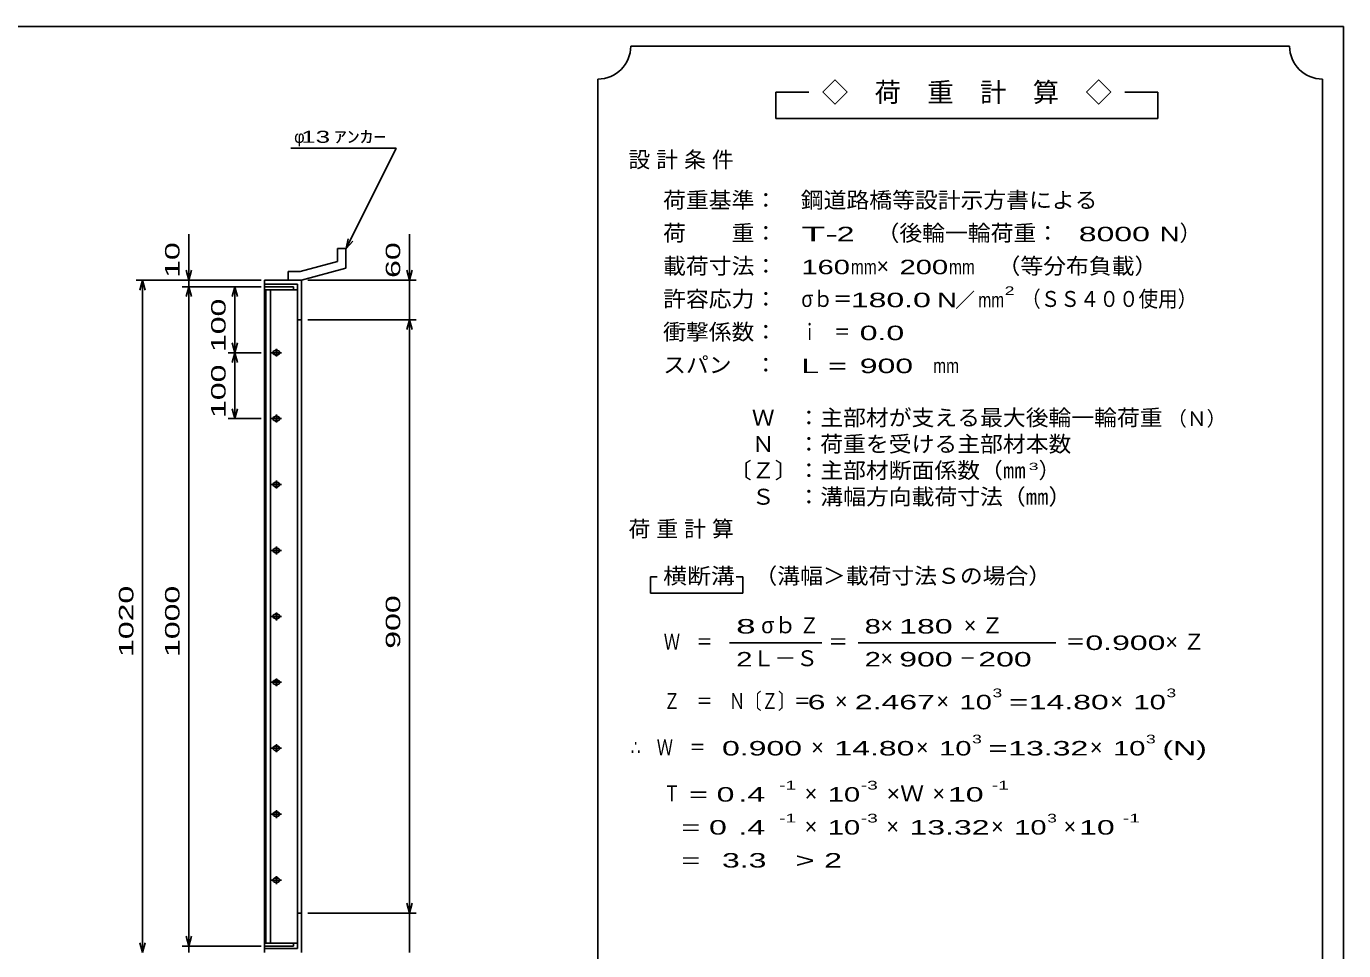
# Model space of a CAD drawing. Units: millimetres, scale not verified. Extents: x -1820 to 1736, y -1282 to 1048.
# Drawn here: x -264 to 1736, y -354 to 1048 of the extents above; entities that cross this region are included whole.
import ezdxf
from ezdxf.enums import TextEntityAlignment as Align

# ---------------------------------------------------------------- set-up
doc = ezdxf.new("R2010")
doc.units = ezdxf.units.MM
doc.header["$LTSCALE"] = 10
for name, color, linetype, lineweight in [('0_2', 150, 'Continuous', 25), ('16', 3, 'Continuous', 25), ('19', 6, 'Continuous', 25), ('22', 2, 'Continuous', 25)]:
    doc.layers.add(name, color=color, linetype=linetype, lineweight=lineweight)
doc.styles.add('ベクトル', font='')
doc.styles.get('ベクトル').set_extended_font_data('ベクトル')

msp = doc.modelspace()

# ---------------------------------------------------------------- linework, layer by layer
at = {"layer": '0_2'}
for p, q in [((-1724, 1048.5), (1736, 1048.5)), ((1736, 1048.5), (1736, -1151.5))]:
    msp.add_line(p, q, dxfattribs=at)
at = {"layer": '16'}
for p, q in [((142, 653.5), (98, 653.5)), ((98, 653.5), (98, 649)), ((98, 649), (142, 649)), ((98, 649), (98, -342)), ((148, 649), (98, 649)), ((100, 649), (100, -342)), ((107, -342), (107, 649)), ((142, 649), (142, 653.5)), ((148, -342), (148, 649)), ((108, 553.5), (124, 553.5)), ((118, 556.5), (114, 556.5)), ((114, 550.5), (118, 550.5)), ((116, 559.5), (116, 547.5)), ((108, 453.5), (124, 453.5)), ((118, 456.5), (114, 456.5)), ((114, 450.5), (118, 450.5)), ((116, 459.5), (116, 447.5)), ((108, 353.5), (124, 353.5)), ((118, 356.5), (114, 356.5)), ((114, 350.5), (118, 350.5)), ((116, 359.5), (116, 347.5)), ((108, 253.5), (124, 253.5)), ((118, 256.5), (114, 256.5)), ((114, 250.5), (118, 250.5)), ((116, 259.5), (116, 247.5)), ((108, 153.5), (124, 153.5)), ((118, 156.5), (114, 156.5)), ((114, 150.5), (118, 150.5)), ((116, 159.5), (116, 147.5)), ((108, 53.5), (124, 53.5)), ((118, 56.5), (114, 56.5)), ((114, 50.5), (118, 50.5)), ((116, 59.5), (116, 47.5)), ((108, -46.5), (124, -46.5)), ((118, -43.5), (114, -43.5)), ((114, -49.5), (118, -49.5)), ((116, -40.5), (116, -52.5)), ((108, -146.5), (124, -146.5)), ((118, -143.5), (114, -143.5)), ((114, -149.5), (118, -149.5)), ((116, -140.5), (116, -152.5)), ((108, -246.5), (124, -246.5)), ((118, -243.5), (114, -243.5)), ((114, -249.5), (118, -249.5)), ((116, -240.5), (116, -252.5)), ((98, -342), (142, -342)), ((98, -346.5), (98, -342)), ((98, -342), (148, -342)), ((142, -346.5), (98, -346.5)), ((142, -342), (142, -346.5))]:
    msp.add_line(p, q, dxfattribs=at)
for centre, radius, start, end in [((114, 553.5), 3, 90, 270), ((116, 553.5), 4, 46.6, 133.4), ((116, 553.5), 4, 226.6, 313.4), ((118, 553.5), 3, 270, 90), ((114, 453.5), 3, 90, 270), ((116, 453.5), 4, 46.6, 133.4), ((116, 453.5), 4, 226.6, 313.4), ((118, 453.5), 3, 270, 90), ((114, 353.5), 3, 90, 270), ((116, 353.5), 4, 46.6, 133.4), ((116, 353.5), 4, 226.6, 313.4), ((118, 353.5), 3, 270, 90), ((114, 253.5), 3, 90, 270), ((116, 253.5), 4, 46.6, 133.4), ((116, 253.5), 4, 226.6, 313.4), ((118, 253.5), 3, 270, 90), ((114, 153.5), 3, 90, 270), ((116, 153.5), 4, 46.6, 133.4), ((116, 153.5), 4, 226.6, 313.4), ((118, 153.5), 3, 270, 90), ((114, 53.5), 3, 90, 270), ((116, 53.5), 4, 46.6, 133.4), ((116, 53.5), 4, 226.6, 313.4), ((118, 53.5), 3, 270, 90), ((114, -46.5), 3, 90, 270), ((116, -46.5), 4, 46.6, 133.4), ((116, -46.5), 4, 226.6, 313.4), ((118, -46.5), 3, 270, 90), ((114, -146.5), 3, 90, 270), ((116, -146.5), 4, 46.6, 133.4), ((116, -146.5), 4, 226.6, 313.4), ((118, -146.5), 3, 270, 90), ((114, -246.5), 3, 90, 270), ((116, -246.5), 4, 46.6, 133.4), ((116, -246.5), 4, 226.6, 313.4), ((118, -246.5), 3, 270, 90)]:
    msp.add_arc(centre, radius, start, end, dxfattribs=at)
at = {"layer": '19'}
for p, q in [((208.61, 711.62), (221.61, 711.62)), ((208.61, 691.6), (208.61, 711.62)), ((221.61, 681.62), (221.61, 711.62)), ((208.61, 691.6), (152.28, 676.51)), ((154, 663.5), (221.61, 681.62)), ((98, 653.5), (98, 663.5)), ((98, 663.5), (154, 663.5)), ((133.99, 676.51), (152.28, 676.51)), ((133.99, 663.51), (133.99, 676.51)), ((134, 663.5), (154, 663.5)), ((154, 663.5), (154, -356.5)), ((148, 657.5), (98, 657.5)), ((148, -350.5), (148, 657.5)), ((154, 603.5), (148, 603.5)), ((154, -296.5), (148, -296.5)), ((98, -356.5), (98, -346.5)), ((98, -350.5), (148, -350.5))]:
    msp.add_line(p, q, dxfattribs=at)
at = {"layer": '22', "color": 4}
for p, q in [((1654, 1018.5), (654, 1018.5)), ((604, 968.5), (604, -581.5)), ((1704, -581.5), (1704, 968.5)), ((924, 948.5), (874, 948.5)), ((874, 948.5), (874, 908.5)), ((1454, 948.5), (1404, 948.5)), ((1454, 908.5), (1454, 948.5)), ((874, 908.5), (1454, 908.5)), ((138, 863.5), (298, 863.5)), ((222, 711.5), (298, 863.5)), ((-17, 663.5), (-17, 733.5)), ((222, 711.5), (225, 726.1)), ((222, 711.5), (232, 722.5)), ((318, 663.5), (318, 733.5)), ((-97, 663.5), (93, 663.5)), ((-91, 648.5), (-87, 663.5)), ((-83, 648.5), (-87, 663.5)), ((-87, -356.5), (-87, 663.5)), ((93, 663.5), (-27, 663.5)), ((-17, 663.5), (-21, 678.5)), ((-13, 678.5), (-17, 663.5)), ((-17, 663.5), (-17, 653.5)), ((164, 663.5), (328, 663.5)), ((318, 663.5), (314, 678.5)), ((318, 663.5), (322, 678.5)), ((318, 603.5), (318, 663.5)), ((-27, 653.5), (93, 653.5)), ((-21, 638.5), (-17, 653.5)), ((-13, 638.5), (-17, 653.5)), ((-17, -346.5), (-17, 653.5)), ((93, 653.5), (43, 653.5)), ((53, 653.5), (49, 638.5)), ((57, 638.5), (53, 653.5)), ((53, 653.5), (53, 553.5)), ((164, 603.5), (328, 603.5)), ((314, 588.5), (318, 603.5)), ((322, 588.5), (318, 603.5)), ((318, -296.5), (318, 603.5)), ((53, 553.5), (49, 568.5)), ((57, 568.5), (53, 553.5)), ((43, 553.5), (93, 553.5)), ((53, 553.5), (49, 538.5)), ((57, 538.5), (53, 553.5)), ((53, 553.5), (53, 453.5)), ((53, 453.5), (49, 468.5)), ((57, 468.5), (53, 453.5)), ((43, 453.5), (93, 453.5)), ((694, 213.5), (684, 213.5)), ((684, 213.5), (684, 188.5)), ((824, 213.5), (814, 213.5)), ((824, 188.5), (824, 213.5)), ((684, 188.5), (824, 188.5)), ((804, 113.5), (944, 113.5)), ((999, 113.5), (1299, 113.5)), ((164, -296.5), (328, -296.5)), ((318, -296.5), (314, -281.5)), ((318, -296.5), (322, -281.5)), ((318, -356.5), (318, -296.5)), ((-17, -346.5), (-21, -331.5)), ((-17, -346.5), (-13, -331.5)), ((-87, -356.5), (-91, -341.5)), ((-87, -356.5), (-83, -341.5)), ((-27, -346.5), (93, -346.5)), ((-17, -356.5), (-17, -346.5))]:
    msp.add_line(p, q, dxfattribs=at)
for centre, start, end in [((604, 1018.5), 270, 0), ((1704, 1018.5), 180, 270)]:
    msp.add_arc(centre, 50, start, end, dxfattribs=at)

# ---------------------------------------------------------------- texts
at = {"layer": '22', "style": 'ベクトル'}
for s, height, p in [('◇\u3000荷\u3000重\u3000計\u3000算\u3000◇', 29.33, (944, 948.5)), ('φ', 18.33, (143, 881)), ('）', 24.19, (1487, 735)), ('×', 24.19, (1027, 685)), ('／', 21.99, (1146.5, 633.5)), ('（Ｎ）', 21.99, (1468, 453.5)), ('）', 24.19, (1273, 375)), ('σｂ', 24.19, (852, 140)), ('×', 24.19, (1033, 140)), ('Ｌ－Ｓ', 24.19, (839, 90)), ('×', 24.19, (1033, 90)), ('×', 24.19, (964, 25)), ('×', 24.19, (1118, 25)), ('×', 24.19, (1382, 25)), ('×', 24.19, (928, -45)), ('×', 24.19, (1087, -45)), ('×', 24.19, (1351, -45)), ('×', 24.19, (918, -115)), ('×', 24.19, (1112, -115)), ('×', 24.19, (918, -165)), ('×', 24.19, (1042, -165)), ('×', 24.19, (1201, -165)), ('×', 24.19, (1311, -165))]:
    msp.add_text(s, height=height, dxfattribs=at).set_placement(p, align=Align.MIDDLE_LEFT)
for s, height, width, p in [(' 13 ', 18.33, 1.6, (143, 881)), ('ｱﾝｶｰ', 18.33, 1.6, (203, 881)), ('荷重基準：\u3000', 24.19, 1.05, (703, 785)), ('鋼道路橋等設計示方書による', 24.19, 1.05, (912, 785)), ('荷\u3000\u3000重：\u3000', 24.19, 1.05, (703, 735)), ('T-', 21.99, 2, (913, 733.5)), (' 2 ', 21.99, 1.65, (953, 733.5)), ('（後輪一輪荷重：', 24.19, 1.05, (1027, 735)), ('  8000', 21.99, 1.65, (1307, 733.5)), ('N', 21.99, 1.4, (1457, 733.5)), ('載荷寸法：\u3000', 24.19, 1.05, (703, 685)), ('\u3000（等分布負載）', 24.19, 1.05, (1176, 685)), ('160', 21.99, 1.5, (913, 683.5)), ('mm', 21.99, 0.8, (988, 683.5)), ('200', 21.99, 1.5, (1062, 683.5)), ('mm', 21.99, 0.8, (1137, 683.5)), ('許容応力：\u3000', 24.19, 1.05, (703, 635)), ('σｂ＝', 24.19, 0.9, (913, 635)), ('180.0', 21.99, 1.65, (988, 633.5)), ('N', 21.99, 1.4, (1119, 633.5)), ('2', 13.2, 1.5, (1221.5, 647.5)), ('（ＳＳ４００使用）', 24.19, 0.9, (1246.5, 635)), ('mm', 21.99, 0.8, (1181.5, 633.5)), ('衝撃係数：\u3000', 24.19, 1.05, (703, 585)), ('ｉ\u3000＝', 24.19, 0.75, (913, 585)), (' 0.0', 21.99, 1.65, (988, 583.5)), ('スパン\u3000：\u3000', 24.19, 1.05, (703, 535)), ('L =', 21.99, 1.65, (913, 533.5)), (' 900 ', 21.99, 1.65, (988, 533.5)), ('mm', 21.99, 0.8, (1113, 533.5)), ('\u3000Ｗ\u3000：主部材が支える最大後輪一輪荷重', 24.19, 1.05, (803, 455)), ('\u3000Ｎ\u3000：荷重を受ける主部材本数', 24.19, 1.05, (803, 415)), ('〔Ｚ〕：主部材断面係数（㎜', 24.19, 1.05, (803, 375)), ('3', 11, 1.8, (1258, 381)), ('\u3000Ｓ\u3000：溝幅方向載荷寸法（㎜）', 24.19, 1.05, (803, 335)), ('横断溝', 24.19, 1.1, (703, 215)), ('\u3000（溝幅＞載荷寸法Ｓの場合）', 24.19, 1.05, (807, 215)), ('8', 21.99, 1.8, (814, 138.5)), ('Ｚ', 24.19, 0.9, (910, 140)), ('8', 21.99, 1.5, (1009, 138.5)), (' 180 ', 21.99, 1.65, (1048, 138.5)), ('Ｗ\u3000＝', 24.19, 0.75, (704, 115)), ('＝', 24.19, 0.9, (954, 115)), ('＝', 24.19, 0.9, (1314, 115)), ('0.900', 21.99, 1.65, (1344, 113.5)), ('2', 21.99, 1.5, (814, 88.5)), ('2', 21.99, 1.5, (1009, 88.5)), (' 900 ', 21.99, 1.65, (1048, 88.5)), ('－', 24.19, 0.75, (1153, 90)), (' 200 ', 21.99, 1.65, (1168, 88.5)), ('Ｚ\u3000＝\u3000Ｎ〔Ｚ〕＝', 24.19, 0.75, (704, 25)), ('3', 13.2, 1.5, (1203, 37.5)), ('3', 13.2, 1.5, (1467, 37.5)), (' 6 ', 21.99, 1.65, (909, 23.5)), ('2.467', 21.99, 1.65, (994, 23.5)), ('10', 21.99, 1.5, (1153, 23.5)), ('=', 21.99, 1.7, (1228, 23.5)), ('14.80', 21.99, 1.65, (1258, 23.5)), ('10', 21.99, 1.5, (1417, 23.5)), ('∴\u3000Ｗ\u3000＝', 24.19, 0.75, (654, -45)), (' 0.900', 21.99, 1.65, (779, -46.5)), ('14.80', 21.99, 1.65, (963, -46.5)), ('10', 21.99, 1.5, (1122, -46.5)), ('3', 13.2, 1.5, (1172, -32.5)), ('13.32', 21.99, 1.65, (1227, -46.5)), ('10', 21.99, 1.5, (1386, -46.5)), ('3', 13.2, 1.5, (1436, -32.5)), ('(N)', 21.99, 1.65, (1461, -46.5)), ('=', 21.99, 1.7, (1197, -46.5)), ('-1', 13.2, 1.65, (879, -102.5)), ('-3', 13.2, 1.65, (1003, -102.5)), ('-1', 13.2, 1.65, (1202, -102.5)), ('Ｔ', 24.19, 0.75, (704, -115)), (' = 0', 21.99, 1.65, (729, -116.5)), (' .4 ', 21.99, 1.65, (804, -116.5)), ('10', 21.99, 1.5, (953, -116.5)), ('×Ｗ', 24.19, 1.1, (1042, -115)), (' 10 ', 21.99, 1.65, (1122, -116.5)), ('  = 0', 21.99, 1.65, (704, -166.5)), (' .4 ', 21.99, 1.65, (804, -166.5)), ('-1', 13.2, 1.65, (879, -152.5)), ('10', 21.99, 1.5, (953, -166.5)), ('-3', 13.2, 1.65, (1003, -152.5)), ('13.32', 21.99, 1.65, (1077, -166.5)), ('10', 21.99, 1.5, (1236, -166.5)), ('3', 13.2, 1.5, (1286, -152.5)), (' 10 ', 21.99, 1.65, (1321, -166.5)), ('-1', 13.2, 1.65, (1401, -152.5)), ('  =', 21.99, 1.65, (704, -216.5)), (' 3.3', 21.99, 1.65, (779, -216.5)), ('>', 21.99, 1.7, (904, -216.5)), (' 2 ', 21.99, 1.65, (934, -216.5))]:
    msp.add_text(s, height=height, dxfattribs=dict(at, width=width)).set_placement(p, align=Align.MIDDLE_LEFT)
at = {"layer": '22', "style": 'ベクトル', "width": 1.65}
for s, p in [(' 10 ', (-42, 653.5)), (' 60 ', (293, 653.5)), (' 100 ', (28, 541)), (' 100 ', (28, 441)), (' 1020 ', (-112, 78.5)), (' 1000 ', (-42, 78.5)), (' 900 ', (293, 91))]:
    msp.add_text(s, height=21.99, rotation=90, dxfattribs=at).set_placement(p, align=Align.MIDDLE_LEFT)
at = {"layer": '22', "char_height": 24.19, "attachment_point": 4, "style": 'ベクトル'}
for s, insert in [('\\T1.28;設計条件', (650.5, 845)), ('\\T1.28;荷重計算', (650.5, 285)), ('\\T1.42;×Ｚ', (1159.5, 140)), ('\\T1.42;×Ｚ', (1465.5, 115))]:
    msp.add_mtext(s, dxfattribs=dict(at, insert=insert))

doc.saveas('drawing.dxf')
